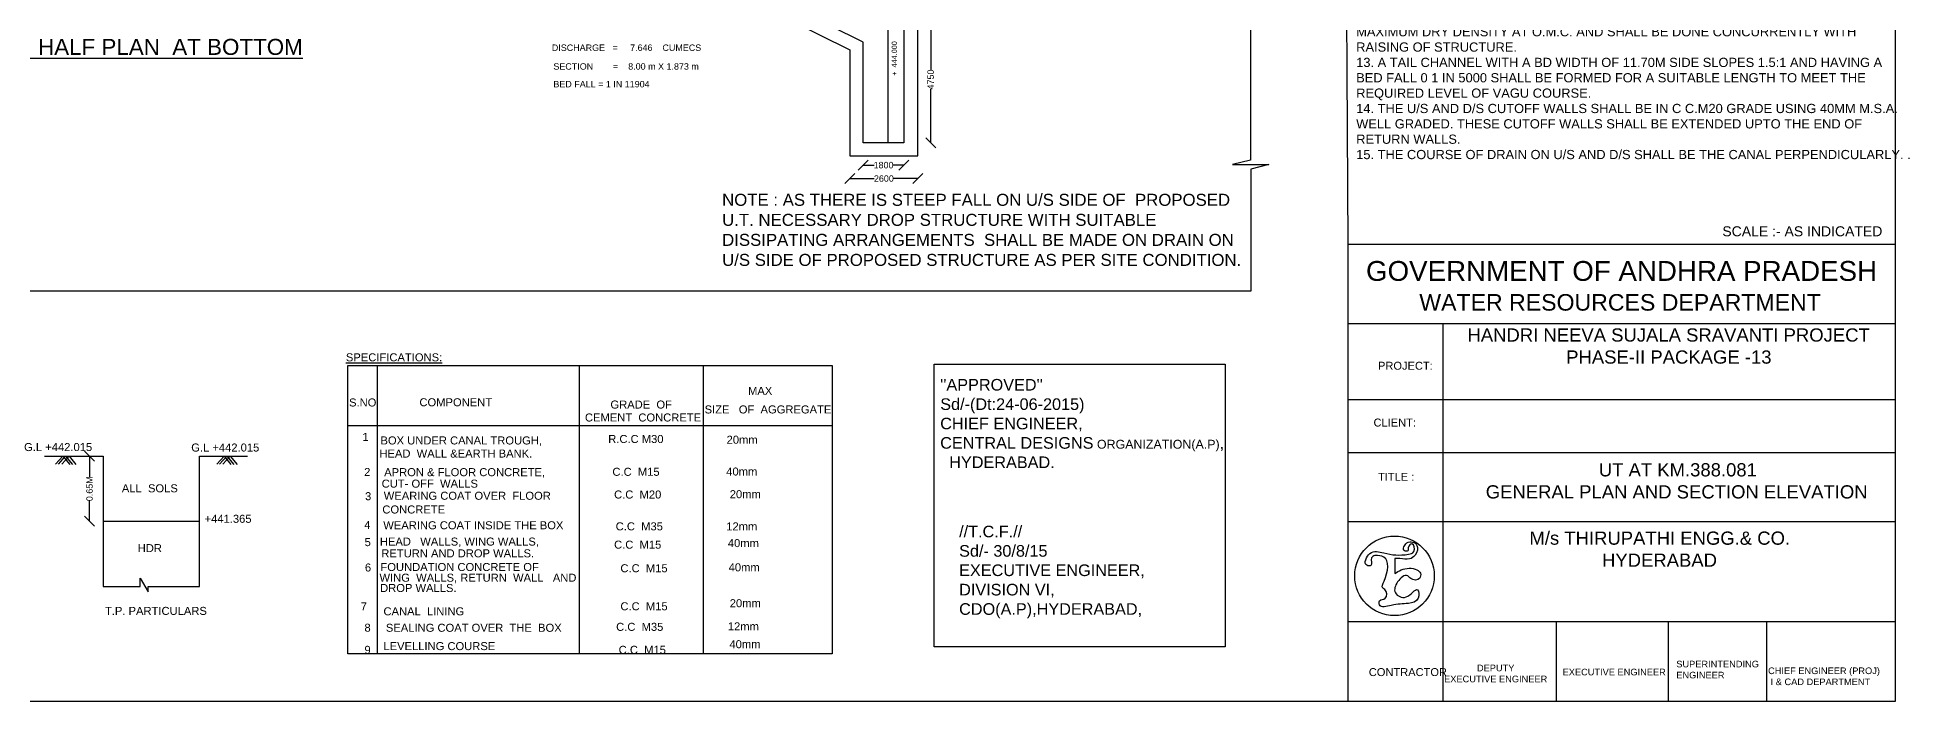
# Model space of a CAD drawing. Header units: millimetres. Extents: x 1075 to 9218, y 2166 to 6936.
# Drawn here: x 4541 to 9218, y 2166 to 3824 of the extents above; entities that cross this region are included whole.
import ezdxf

# ---------------------------------------------------------------- set-up
doc = ezdxf.new("R2010")
doc.units = ezdxf.units.MM
doc.header["$MEASUREMENT"] = 0
for name, color, linetype in [('DIMENSIONS', 7, 'Continuous'), ('DRAWING', 7, 'Continuous'), ('TEXT', 7, 'Continuous')]:
    doc.layers.add(name, color=color, linetype=linetype)
doc.styles.get("Standard").update_dxf_attribs({"font": 'arial.ttf', "height": 16})
doc.dimstyles.get("Standard").update_dxf_attribs({"dimtxt": 16, "dimasz": 25, "dimexe": 0.18, "dimexo": 0.0625, "dimgap": 0.09, "dimtad": 0, "dimdec": 0, "dimzin": 0, "dimdsep": 46, "dimtxsty": 'Standard', "dimblk": 'OBLIQUE', "dimcen": 0.09, "dimse1": 1, "dimse2": 1, "dimadec": 0, "dimazin": 0, "dimtfac": 1, "dimtdec": 0, "dimtofl": 0, "dimtmove": 0, "dimatfit": 3, "dimfxl": 1, "dimtolj": 1, "dimtzin": 0, "dimarcsym": 0})

# ---------------------------------------------------------------- blocks, each defined once
blk = doc.blocks.new('_Oblique')
at = {"color": 0, "linetype": 'ByBlock', "lineweight": -2}
blk.add_line((-0.5, -0.5), (0.5, 0.5), dxfattribs=at)
blk = doc.blocks.new('*D95')
at = {"layer": 'Defpoints', "color": 0}
for p in [(6754.8, 3878), (6705.3, 3560.9), (6772.4, 3560.9)]:
    blk.add_point(p, dxfattribs=at)
at = {"layer": 'DIMENSIONS', "color": 0, "lineweight": -2}
for p, q in [((6772.4, 3878), (6772.4, 3743.7)), ((6772.4, 3560.9), (6772.4, 3695.2))]:
    blk.add_line(p, q, dxfattribs=at)
at = {"layer": 'DIMENSIONS', "color": 0, "lineweight": -2, "xscale": 25, "yscale": 25, "zscale": 25}
for p, rotation in [((6772.4, 3878), 90), ((6772.4, 3560.9), 270)]:
    blk.add_blockref('_Oblique', p, dxfattribs=dict(at, rotation=rotation))
at = {"layer": 'DIMENSIONS', "color": 0, "insert": (6772.4, 3719.4), "char_height": 16, "attachment_point": 5, "rotation": 90}
blk.add_mtext('\\A1;4750', dxfattribs=at)
blk = doc.blocks.new('*D96')
at = {"layer": 'Defpoints', "color": 0}
for p in [(6603.9, 3560.9), (6705.3, 3560.9), (6705.3, 3505.6)]:
    blk.add_point(p, dxfattribs=at)
at = {"layer": 'DIMENSIONS', "color": 0, "lineweight": -2}
for p, q in [((6603.9, 3505.6), (6631.4, 3505.6)), ((6705.3, 3505.6), (6677.8, 3505.6))]:
    blk.add_line(p, q, dxfattribs=at)
at = {"layer": 'DIMENSIONS', "color": 0, "lineweight": -2, "xscale": 25, "yscale": 25, "zscale": 25, "rotation": 180}
blk.add_blockref('_Oblique', (6603.9, 3505.6), dxfattribs=at)
at = {"layer": 'DIMENSIONS', "color": 0, "lineweight": -2, "xscale": 25, "yscale": 25, "zscale": 25}
blk.add_blockref('_Oblique', (6705.3, 3505.6), dxfattribs=at)
at = {"layer": 'DIMENSIONS', "color": 0, "insert": (6654.6, 3505.6), "char_height": 16, "attachment_point": 5}
blk.add_mtext('\\A1;1800', dxfattribs=at)
blk = doc.blocks.new('*D97')
at = {"layer": 'Defpoints', "color": 0}
for p in [(6570.1, 3528.9), (6740.6, 3528.9), (6740.6, 3472)]:
    blk.add_point(p, dxfattribs=at)
at = {"layer": 'DIMENSIONS', "color": 0, "lineweight": -2}
for p, q in [((6570.1, 3472), (6631.3, 3472)), ((6740.6, 3472), (6679.5, 3472))]:
    blk.add_line(p, q, dxfattribs=at)
at = {"layer": 'DIMENSIONS', "color": 0, "lineweight": -2, "xscale": 25, "yscale": 25, "zscale": 25, "rotation": 180}
blk.add_blockref('_Oblique', (6570.1, 3472), dxfattribs=at)
at = {"layer": 'DIMENSIONS', "color": 0, "lineweight": -2, "xscale": 25, "yscale": 25, "zscale": 25}
blk.add_blockref('_Oblique', (6740.6, 3472), dxfattribs=at)
at = {"layer": 'DIMENSIONS', "color": 0, "insert": (6655.4, 3472), "char_height": 16, "attachment_point": 5}
blk.add_mtext('\\A1;2600', dxfattribs=at)
blk = doc.blocks.new('*D107')
at = {"layer": 'Defpoints', "color": 0}
for p in [(4704.7, 2779), (4670.9, 2616.3), (4704.7, 2616.3)]:
    blk.add_point(p, dxfattribs=at)
at = {"layer": 'DIMENSIONS', "color": 0, "lineweight": -2}
for p, q in [((4670.9, 2779), (4670.9, 2727.5)), ((4670.9, 2616.3), (4670.9, 2667.8))]:
    blk.add_line(p, q, dxfattribs=at)
at = {"layer": 'DIMENSIONS', "color": 0, "lineweight": -2, "xscale": 25, "yscale": 25, "zscale": 25}
for p, rotation in [((4670.9, 2779), 90), ((4670.9, 2616.3), 270)]:
    blk.add_blockref('_Oblique', p, dxfattribs=dict(at, rotation=rotation))
at = {"layer": 'DIMENSIONS', "color": 0, "insert": (4670.9, 2697.6), "char_height": 16, "attachment_point": 5, "rotation": 90}
blk.add_mtext('\\A1;0.65M', dxfattribs=at)

msp = doc.modelspace()

# ---------------------------------------------------------------- linework, layer by layer
at = {"layer": 'DIMENSIONS', "color": 0}
for points in [[(9181.6, 2166.3), (1075.5, 2166.3), (1075.5, 6936.1), (9181.6, 6936.1)], [(6780.7, 3008.3), (7507.7, 3008.3), (7507.7, 2302.9), (6780.7, 2302.9)]]:
    msp.add_lwpolyline(points, close=True, dxfattribs=at)
msp.add_lwpolyline([(7815.4, 3308.4), (7803.3, 5323.2)], dxfattribs=at)
at = {"layer": 'DRAWING', "color": 0}
for points in [[(3989.5, 5350.1), (6307.3, 5350.1), (6335.5, 5309.4), (6335.5, 5382.1), (6358.5, 5346.6), (7397.7, 5346.6), (7418.6, 5314.4), (7418.6, 5385.8), (7444, 5348.2), (7570.8, 5348.2), (7570.8, 5121.7), (7537, 5113.8), (7601.4, 5113.8), (7571.4, 5103), (7571.4, 3517.9), (7526.4, 3507.5), (7617.2, 3507.5), (7572.1, 3495.3), (7572.1, 3190.8), (1228.6, 3190.8)], [(6705.3, 3878), (6705.3, 3560.9), (6603.9, 3560.9), (6603.9, 3812.5), (6198.1, 4014.4), (6094.6, 4014.4), (6094.6, 4362.1), (6198.1, 4362.1), (6599.1, 4565), (6599.1, 4815), (6702.5, 4815)], [(6062.6, 4068.4), (6062.6, 3981.4), (6191.5, 3981.4), (6570.1, 3793.6), (6570.1, 3528.9), (6740.6, 3528.9), (6740.6, 3896.1), (6222.5, 4151.6)], [(6222.5, 4075.9), (6665.2, 3852.3), (6665.2, 3560.9)], [(5389.3, 3005), (5389.3, 2285.4)], [(5894.1, 3005), (5894.1, 2285.4)], [(6204, 3005), (6204, 2285.4)], [(5316.4, 2855.2), (6526.3, 2855.2)], [(4558.3, 2779), (4704.7, 2779), (4704.7, 2453.6), (4797.5, 2453.6), (4797.5, 2474.5), (4817.4, 2440.4), (4817.4, 2453.8), (4946, 2453.8), (4946, 2779.1), (5065.3, 2779.1)], [(4586, 2758.6), (4604.3, 2779), (4621.5, 2758.3)], [(4593, 2758.6), (4611.3, 2779), (4628.5, 2758.3)], [(4601.4, 2758.6), (4619.7, 2779), (4636.9, 2758.3)], [(4988.8, 2758.7), (5007.1, 2779.1), (5024.3, 2758.4)], [(4995.8, 2758.7), (5014.1, 2779.1), (5031.3, 2758.4)], [(5004.1, 2758.7), (5022.4, 2779.1), (5039.6, 2758.4)], [(4704.7, 2616.3), (4946, 2616.4)]]:
    msp.add_lwpolyline(points, dxfattribs=at)
msp.add_lwpolyline([(5316.4, 3005), (6526.3, 3005), (6526.3, 2285.4), (5316.4, 2285.4)], close=True, dxfattribs=at)
at = {"layer": 'TEXT', "color": 0}
msp.add_lwpolyline([(7815.4, 3308.4), (9181.6, 3308.4), (9181.6, 2166.3), (7815.4, 2166.3)], close=True, dxfattribs=at)
for points in [[(7815.4, 3110.1), (9181.6, 3110.1)], [(8051.9, 3110.1), (8051.9, 2166.3)], [(7815.4, 2920.8), (9181.6, 2920.8)], [(7815.4, 2788.4), (9181.6, 2788.4)], [(7815.4, 2615.4), (9181.6, 2615.4)], [(7932.1, 2523.4), (7932.1, 2486.2)], [(7815.4, 2366.4), (9181.6, 2366.4)], [(8334.9, 2366.4), (8334.9, 2166.3)], [(8615.8, 2166.3), (8615.8, 2366.4)], [(8860.2, 2366.4), (8860.2, 2166.3)]]:
    msp.add_lwpolyline(points, dxfattribs=at)
msp.add_circle((7931.1, 2480.1), 99.4, dxfattribs=at)
for points in [[(7882.1, 2531.3), (7873.7, 2524.8), (7872.2, 2505.9), (7862.1, 2506.4), (7869.8, 2536), (7904.1, 2537.3), (7965.7, 2533.9), (7979.5, 2540.9), (7974.8, 2560.1), (7965.4, 2550), (7964.4, 2542.5), (7955.6, 2543), (7962.1, 2562.2), (7976.4, 2564.6), (7987, 2556.3), (7982.8, 2532.1), (7968.6, 2522.2), (7944.7, 2523.1), (7932.1, 2523.4)], [(7932.1, 2486.2), (7947.7, 2494.9), (7987.2, 2494.9), (7995.7, 2487.1), (7993.6, 2473.6), (7971.6, 2473.6), (7964, 2480.2), (7939, 2465), (7933.2, 2437.9), (7960.1, 2427.4), (7988.6, 2445), (7990.2, 2424.1), (7966.1, 2411.3), (7922.9, 2406.3), (7893.3, 2407.9), (7893.8, 2417.7), (7907.8, 2424.1), (7907.1, 2446.2), (7902.3, 2449.2), (7905, 2467), (7904.5, 2527), (7882.1, 2531.3)]]:
    msp.add_spline(points, degree=3, dxfattribs=at)

# ---------------------------------------------------------------- texts
for s, height, p in [('%%UHALF PLAN  AT TOP AND  HALF PLAN  AT BOTTOM', 40, (3840.7, 3780.8)), ('DISCHARGE   =     7.646    CUMECS', 16, (5825.9, 3790.8)), ('SECTION        =    8.00 m X 1.873 m', 16, (5829.8, 3744)), ('BED FALL = 1 IN 11904', 16, (5829.8, 3699.8)), ('SCALE :- AS INDICATED ', 25, (8750.2, 3327.9)), ('%%USPECIFICATIONS:', 20, (5311.4, 3015.7)), ('MAX', 20, (6316.1, 2932)), ('S.NO', 20, (5319.3, 2903)), ('COMPONENT', 20, (5495.1, 2903.5)), ('GRADE  OF', 20, (5972.3, 2897.8)), ('SIZE   OF  AGGREGATE', 19.995, (6207.6, 2885.6)), ('CEMENT  CONCRETE', 19.995, (5908.6, 2865.5)), ('G.L +442.015', 20, (4507.4, 2791.7)), ('G.L +442.015', 20, (4925, 2790.5)), ('1', 20, (5352.6, 2817.1)), ('BOX UNDER CANAL TROUGH,', 19.995, (5397.8, 2808.2)), ('R.C.C M30', 20, (5966.8, 2811.8)), ('20mm', 20, (6262.5, 2810)), ('HEAD  WALL &EARTH BANK.', 19.995, (5395.1, 2775.5)), ('2', 20, (5357, 2729.5)), ('CUT- OFF  WALLS', 19.995, (5400.8, 2700.4)), ('APRON & FLOOR CONCRETE,', 19.995, (5407.1, 2729)), ('    C.C  M15', 19.995, (5946.2, 2729.9)), ('40mm', 20, (6261.6, 2730.6)), ('ALL  SOLS', 20, (4751.7, 2688.7)), ('3', 20, (5359.3, 2669)), ('WEARING COAT OVER  FLOOR', 19.995, (5406, 2670.1)), ('    C.C  M20', 19.995, (5950.4, 2673.2)), ('20mm', 20, (6270.4, 2674)), ('+441.365', 20, (4958.4, 2612.6)), ('CONCRETE', 20, (5402.5, 2635.8)), ('4', 20, (5357.3, 2597.3)), ('5', 20, (5358.1, 2554.3)), ('HEAD   WALLS, WING WALLS,', 19.995, (5396.3, 2555.7)), ('WEARING COAT INSIDE THE BOX', 19.995, (5404.8, 2596.4)), ('    C.C  M35', 19.995, (5954.4, 2593.7)), ('12mm', 20, (6261.6, 2593.6)), ('HDR', 20, (4791.3, 2539.3)), ('RETURN AND DROP WALLS.', 19.995, (5399.9, 2526.3)), ('    C.C  M15', 19.995, (5950.4, 2548)), ('40mm', 20, (6265.6, 2551.9)), ('6', 20, (5358.9, 2491)), ('WING  WALLS, RETURN  WALL   AND', 19.995, (5395.4, 2465.5)), ('FOUNDATION CONCRETE OF', 19.995, (5397.7, 2492.2)), ('    C.C  M15', 19.995, (5966.2, 2489.1)), ('40mm', 20, (6267.6, 2491.4)), ('DROP WALLS.', 19.995, (5396.9, 2439.8)), ('T.P. PARTICULARS', 20, (4709.5, 2382.6)), ('7', 20, (5348.3, 2393.6)), ('CANAL  LINING', 19.995, (5405.3, 2381.5)), ('    C.C  M15', 19.995, (5966.2, 2394.1)), ('20mm', 20, (6270.4, 2401.8)), ('8', 20, (5357.8, 2340.7)), ('SEALING COAT OVER  THE  BOX', 19.995, (5411.3, 2340.5)), ('    C.C  M35', 19.995, (5955.5, 2342.8)), ('12mm', 20, (6265.6, 2344)), ('9', 20, (5357.8, 2285.4)), ('LEVELLING COURSE ', 19.995, (5405.2, 2294.7)), ('    C.C  M15', 19.995, (5961.9, 2285.4)), ('40mm', 20, (6269.6, 2299.4))]:
    msp.add_text(s, height=height, dxfattribs=at).set_placement(p)
msp.add_text('+  444.000', height=13, rotation=90, dxfattribs=at).set_placement((6688, 3728.7))
at = {"layer": 'TEXT', "color": 0, "attachment_point": 1}
for s, insert, char_height, width in [("1. ALL DIMENSIONS ARE IN MILLIMETERS AND LEVELS ARE IN METERS.ALL DIAMETERS OF BARS AND THEIR SPACING ARE IN MILLIMETERS. \\P2. DO NOT SCALE THE DRAWING. ONLY FIGURED DIMENSIONS SHALL BE CONSIDERED. \\P3. FOUNDATION CONCRETE, TOE WALLS SHALL BE OF C.C.M20 GRADE WITH 40MM MSA WELL GRADED. \\P4. LEVELING COURSE UNDER BOX SHALL BE IN CCM15 GRADE WITH 40MM MSA WELL GRADED. 40MM THICK SEALING COAT IN THE BARREL SHALL BE IN CC M35 GRADE WITH 12MM MSA WELL GRADED. 150MM THICK WEARING COAT SHALL BE IN CC M25 GRADE IN TRANSITIONS WITH 20MM MSA WELL GRADED. 5. WINGS, RETURNS, HEAD WALLS AND DROP WALL SHALL BE IN CC t4.420 GRADE USING 40MM MSA WELL GRADED. \\P6. THE BOX UNDER CANAL TROUGH, UNDER HEAD WALLS AND UNDER EARTH BANKS SHALL BE IN RCC M30 GRADE WITH 20MM MSA WELL GRADED. \\P7. 15MM THICK EXPANSION JC:NTS WITH 300MM WIDE PVC WATER STOP SHALL BE PROVIDED AT THE JUNCTION OF BOX WITH WINGWALLS AND AT THE JUNCTION OF BOX CANAL AND CANAL  UNDER EARTH BANK AS SHOWN IN THE DRAWINGS. \\P8. CANAL LINING BOTH FOR BED AND SIDES SHALL BE 100MM THICK IN C.C.M-15 GRADE USING 20MM MSA WELL GRADED FOR 30M ON EITHER SIDE OF STRUCTURE OR AS PER AGREEMENT CONDITIONS. \\P9. WEEP HOLES OF SIZE 100MM 0 WITH REVERSE FILTERS ON REAR SIDE ARE TO BE PROVIDED AT 1000MM C/C BOTHWAYS AND STAGGERED IN WINGS AND RETURNS ABOVE M.F.L. \\P10. 300MM THICK ROUGH STONE BED PITCHING AND SIDE REVETMENT OVER GRAVEL BACKING SHALL BE PROVIDED IN THE DRAIN OR APPROACH AND TAIL CHANNEL FOR A LENGTH AS SHOWN IN THE DRAWING. \\P11. IF THE STRATA MET WITH AT FOUNDATION LEVEL DURING EXECUTION IS DIFFERENT FROM WHAT IS CONSIDERED IN THE DESIGN AND IS NOT CAPABLE OF TAKING THE DESIGNED STRESSES (SHOWN IN THE STRESS TABLE)THE SECTIONS NEED TO BE CHANGED SUITABLY THE FIELD OFFICERS SHALL INFORM THE SAME TO CDO AND OBTAIN APPROVAL. \\P12. THE HEAD WALLS WING WALLS AND RETURN WALLS ARE DESIGNED FOR EARTH PRESSURE BASED ON TVA PROCEDURE WITH BACKFILL SOILS ON NON CONCESSIVE NATURE AND AN ANGLE OF INTERNAL FRICTION 0=28' AND WITH UNIT WEIGHT OF SATUARED EARTH AS 2.1T/CUM. THE BACKFILLING OF THESE WALLS SHALL BE WITH SOILS HAVING THE PROPERTIES AS ABOVE AND PROPERLY COMPACTED TO MAXIMUM DRY DENSITY AT O.M.C. AND SHALL BE DONE CONCURRENTLY WITH RAISING OF STRUCTURE. \\P13. A TAIL CHANNEL WITH A BD WIDTH OF 11.70M SIDE SLOPES 1.5:1 AND HAVING A BED FALL 0 1 IN 5000 SHALL BE FORMED FOR A SUITABLE LENGTH TO MEET THE REQUIRED LEVEL OF VAGU COURSE. \\P14. THE U/S AND D/S CUTOFF WALLS SHALL BE IN C C.M20 GRADE USING 40MM M.S.A. WELL GRADED. THESE CUTOFF WALLS SHALL BE EXTENDED UPTO THE END OF RETURN WALLS. \\P15. THE COURSE OF DRAIN ON U/S AND D/S SHALL BE THE CANAL PERPENDICULARLY. . ", (7835.4, 5192.2), 23, 1352.256), ('NOTE : AS THERE IS STEEP FALL ON U/S SIDE OF  PROPOSED  U.T. NECESSARY DROP STRUCTURE WITH SUITABLE DISSIPATING ARRANGEMENTS  SHALL BE MADE ON DRAIN ON U/S SIDE OF PROPOSED STRUCTURE AS PER SITE CONDITION.', (6251.3, 3434), 30, 1300.486), ('\\pi26.734;{\\H1.5x;GOVERNMENT OF ANDHRA PRADESH}  \\P\\pi159.9;{\\H1.25x;WATER RESOURCES DEPARTMENT }', (7833.2, 3266.2), 33.034, 1321.116), ('\\pi2.3097;HANDRI NEEVA SUJALA SRAVANTI PROJECT \\P\\pi248.97;PHASE-II PACKAGE -13', (8111.1, 3098), 33.034, 1005.222), ('PROJECT:', (7889.9, 3014.6), 19.82, 203.332), ("''APPROVED'' \\PSd/-(Dt:24-06-2015) \\PCHIEF ENGINEER, \\PCENTRAL DESIGNS{\\H0.76485x; ORGANIZATION(A.P)}, \\P  HYDERABAD.", (6796.2, 2971.7), 29.017, 819.458), ('CLIENT:', (7878.7, 2872.8), 19.82, 203.332), ('\\pi310.64;UT AT KM.388.081\\P\\pi28.219;GENERAL PLAN AND SECTION ELEVATION', (8130.9, 2761.4), 33.034, 1004.177), ('TITLE :', (7889.9, 2737.3), 19.82, 203.332), ('//T.C.F.// \\PSd/- 30/8/15\\PEXECUTIVE ENGINEER, \\PDIVISION VI, \\PCDO(A.P),HYDERABAD,', (6843.4, 2605.3), 29.017, 751.194), ('\\pi3.718;M/s THIRUPATHI ENGG.& CO. \\P\\pi185.09;HYDERABAD    ', (8264.5, 2590.8), 33.034, 651.243), ('CONTRACTOR ', (7866.9, 2249.7), 19.821, 203.332), ('\\pi147.38;DEPUTY \\P\\pi65.392;EXECUTIVE ENGINEER ', (7989.7, 2258.4), 16.517, 386.383), ('EXECUTIVE ENGINEER', (8351.1, 2248.2), 16.517, 257.589), ('SUPERINTENDING \\PENGINEER ', (8635.1, 2268.1), 16.517, 205.13), ('CHIEF ENGINEER (PROJ)\\P I & CAD DEPARTMENT ', (8864.4, 2251.3), 16.517, 278.804)]:
    msp.add_mtext(s, dxfattribs=dict(at, insert=insert, char_height=char_height, width=width))

# ---------------------------------------------------------------- dimensions: what is measured, and where the dimension line sits
at = {"layer": 'DIMENSIONS', "color": 0}
for base, p1, p2, text, picture, middle in [((6772.4, 3560.9), (6754.8, 3878), (6705.3, 3560.9), '4750', '*D95', (6772.4, 3719.4)), ((4670.9, 2616.3), (4704.7, 2779), (4704.7, 2616.3), '0.65M', '*D107', (4670.9, 2697.6))]:
    dim = msp.add_linear_dim(base=base, p1=p1, p2=p2, angle=90, text=text, dimstyle='Standard', dxfattribs=at)
    dim.commit()
    dim.dimension.update_dxf_attribs({"geometry": picture, "text_midpoint": middle})
for base, p1, p2, text, picture, middle in [((6705.3, 3505.6), (6603.9, 3560.9), (6705.3, 3560.9), '1800', '*D96', (6654.6, 3505.6)), ((6740.6, 3472), (6570.1, 3528.9), (6740.6, 3528.9), '2600', '*D97', (6655.4, 3472))]:
    dim = msp.add_linear_dim(base=base, p1=p1, p2=p2, text=text, dimstyle='Standard', dxfattribs=at)
    dim.commit()
    dim.dimension.update_dxf_attribs({"geometry": picture, "text_midpoint": middle})

doc.saveas('drawing.dxf')
